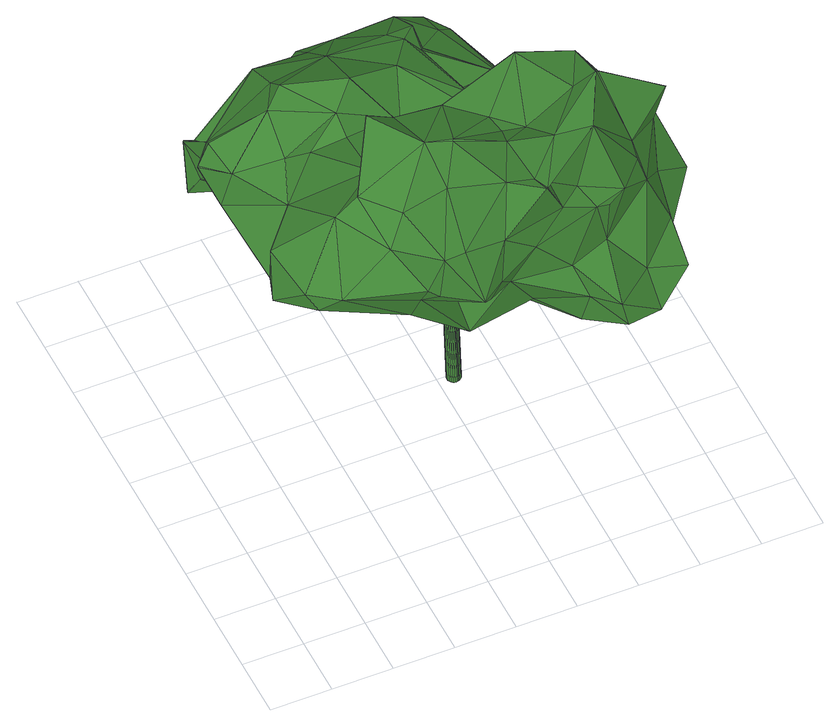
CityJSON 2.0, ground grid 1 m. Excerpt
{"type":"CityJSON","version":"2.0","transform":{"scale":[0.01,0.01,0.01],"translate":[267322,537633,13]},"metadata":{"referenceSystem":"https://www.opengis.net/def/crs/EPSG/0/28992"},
"CityObjects":{
"tree1":{"type":"SolitaryVegetationObject","attributes":{"gtid":487,"crown_width_m":6.86,"crown_median_z":17.28,"crown_r50_m":0.275,"crown_porosity":0.91,"trunk_H_m":4.11,"trunk_DBH_m":0.224,"trunk_radius_m":0.112,"trunk_base_height_m":13.17,"original_gtid":"489"},"geometry":[{"type":"Solid","lod":"3","boundaries":[[[[0,1,2]],[[3,4,5]],[[6,7,8]],[[9,10,11]],[[12,13,14]],[[15,16,17]],[[18,19,20]],[[19,21,20]],[[22,23,24]],[[25,26,27]],[[28,29,30]],[[29,28,31]],[[32,33,34]],[[35,36,37]],[[17,38,39]],[[40,32,41]],[[42,43,14]],[[44,45,46]],[[45,47,46]],[[48,49,50]],[[51,52,53]],[[54,55,56]],[[57,58,59]],[[60,61,62]],[[63,16,64]],[[65,64,16]],[[35,25,66]],[[67,66,25]],[[68,69,43]],[[58,70,71]],[[56,72,73]],[[74,72,56]],[[75,76,77]],[[78,75,77]],[[79,80,81]],[[71,28,82]],[[35,37,25]],[[26,25,37]],[[83,54,56]],[[83,56,46]],[[84,85,86]],[[2,1,87]],[[88,89,90]],[[52,51,46]],[[29,91,92]],[[93,94,95]],[[92,91,1]],[[81,80,96]],[[97,98,99]],[[100,101,102]],[[103,104,105]],[[68,104,103]],[[106,107,10]],[[108,107,106]],[[96,80,109]],[[44,110,111]],[[51,53,112]],[[40,113,32]],[[42,14,13]],[[114,115,116]],[[117,118,119]],[[46,51,44]],[[3,105,104]],[[3,104,120]],[[120,4,3]],[[121,110,122]],[[89,123,124]],[[125,22,24]],[[84,47,45]],[[126,127,128]],[[129,130,100]],[[116,92,1]],[[116,1,0]],[[131,21,19]],[[110,51,122]],[[110,44,51]],[[132,6,133]],[[132,133,108]],[[7,120,134]],[[63,135,16]],[[114,97,119]],[[136,45,111]],[[122,15,121]],[[49,48,75]],[[58,71,59]],[[119,118,114]],[[53,52,41]],[[47,137,46]],[[99,98,138]],[[4,139,140]],[[114,88,97]],[[12,141,142]],[[78,143,49]],[[124,144,145]],[[146,147,137]],[[124,148,90]],[[124,90,89]],[[0,2,89]],[[76,149,150]],[[144,151,78]],[[148,88,90]],[[148,98,88]],[[2,123,89]],[[99,138,19]],[[149,131,138]],[[8,152,6]],[[100,153,154]],[[19,138,131]],[[100,154,129]],[[155,57,60]],[[121,39,156]],[[145,144,150]],[[157,158,93]],[[97,88,98]],[[49,75,78]],[[127,159,128]],[[2,96,123]],[[2,81,96]],[[100,160,101]],[[161,101,160]],[[162,163,164]],[[30,165,166]],[[140,139,162]],[[111,45,44]],[[167,168,169]],[[167,169,170]],[[163,171,172]],[[163,162,171]],[[173,174,155]],[[170,175,156]],[[176,158,61]],[[165,66,177]],[[118,172,114]],[[118,178,163]],[[121,17,39]],[[70,179,109]],[[180,179,70]],[[43,38,14]],[[145,150,149]],[[116,0,181]],[[143,182,109]],[[183,175,184]],[[183,184,185]],[[55,54,137]],[[55,137,147]],[[172,115,114]],[[127,186,159]],[[127,130,186]],[[164,178,187]],[[118,163,172]],[[188,189,190]],[[53,41,190]],[[17,135,38]],[[60,191,155]],[[156,175,121]],[[183,121,175]],[[181,0,89]],[[49,192,50]],[[193,194,195]],[[196,194,193]],[[165,9,11]],[[177,9,165]],[[105,197,169]],[[177,67,9]],[[70,58,180]],[[67,177,66]],[[30,82,28]],[[164,163,178]],[[198,30,176]],[[116,115,199]],[[171,27,26]],[[37,199,26]],[[50,180,57]],[[14,38,12]],[[6,152,200]],[[89,88,181]],[[201,72,125]],[[50,57,155]],[[58,57,180]],[[202,9,27]],[[51,112,196]],[[13,7,42]],[[13,8,7]],[[43,42,68]],[[5,140,203]],[[5,203,128]],[[62,191,60]],[[125,204,205]],[[110,121,183]],[[174,64,193]],[[173,64,174]],[[164,128,203]],[[143,192,49]],[[206,207,103]],[[68,207,69]],[[68,103,207]],[[146,137,47]],[[41,34,190]],[[26,172,171]],[[206,103,105]],[[111,185,136]],[[109,182,96]],[[108,94,107]],[[62,61,158]],[[155,174,50]],[[116,181,88]],[[102,153,100]],[[156,39,43]],[[45,136,84]],[[95,157,93]],[[208,209,210]],[[211,95,152]],[[211,152,8]],[[130,212,100]],[[24,23,213]],[[126,214,24]],[[87,91,215]],[[110,183,111]],[[95,142,157]],[[121,15,17]],[[142,13,12]],[[216,217,218]],[[6,120,7]],[[219,30,29]],[[109,80,70]],[[36,199,37]],[[200,133,6]],[[215,71,220]],[[215,28,71]],[[21,125,20]],[[48,194,221]],[[77,150,78]],[[132,139,222]],[[164,203,140]],[[43,39,38]],[[148,124,145]],[[148,145,98]],[[78,150,144]],[[149,98,145]],[[149,138,98]],[[218,223,216]],[[123,151,124]],[[77,76,150]],[[11,10,107]],[[168,69,207]],[[82,30,198]],[[144,124,151]],[[96,151,123]],[[9,202,10]],[[185,111,183]],[[198,176,61]],[[26,199,115]],[[157,62,158]],[[11,166,165]],[[11,93,166]],[[221,194,112]],[[221,112,75]],[[112,194,196]],[[195,194,48]],[[48,221,75]],[[56,55,74]],[[67,27,9]],[[1,91,87]],[[188,33,76]],[[224,161,212]],[[41,52,56]],[[41,56,40]],[[29,92,36]],[[162,202,171]],[[29,36,219]],[[193,195,174]],[[73,201,32]],[[202,27,171]],[[205,18,20]],[[217,55,147]],[[217,147,218]],[[35,219,36]],[[46,56,52]],[[84,86,47]],[[146,47,86]],[[2,87,81]],[[154,225,186]],[[105,186,225]],[[216,22,125]],[[151,96,182]],[[151,182,78]],[[65,16,15]],[[132,108,139]],[[200,152,95]],[[50,174,48]],[[48,174,195]],[[23,86,85]],[[106,162,108]],[[66,219,35]],[[30,219,165]],[[66,165,219]],[[106,10,162]],[[162,10,202]],[[40,56,73]],[[40,73,113]],[[217,216,72]],[[74,217,72]],[[24,204,125]],[[29,31,91]],[[24,210,204]],[[193,64,196]],[[205,204,210]],[[94,93,107]],[[7,134,42]],[[68,42,134]],[[143,78,182]],[[135,12,38]],[[22,226,86]],[[117,18,205]],[[119,18,117]],[[76,33,149]],[[131,149,33]],[[99,19,18]],[[97,99,18]],[[97,18,119]],[[6,132,120]],[[200,94,133]],[[187,128,164]],[[207,169,168]],[[105,169,206]],[[162,164,140]],[[136,184,84]],[[185,184,136]],[[117,227,209]],[[205,227,117]],[[117,126,118]],[[128,118,126]],[[71,79,220]],[[162,139,108]],[[206,169,207]],[[172,26,115]],[[156,167,170]],[[92,116,199]],[[92,199,36]],[[43,69,167]],[[43,167,156]],[[168,167,69]],[[105,225,153]],[[154,153,225]],[[101,161,184]],[[101,184,102]],[[137,83,46]],[[137,54,83]],[[154,186,129]],[[71,70,79]],[[209,227,210]],[[223,226,216]],[[223,146,226]],[[33,32,201]],[[208,214,126]],[[220,79,87]],[[200,95,94]],[[178,228,187]],[[169,184,170]],[[153,184,169]],[[102,184,153]],[[175,170,184]],[[23,184,161]],[[85,184,23]],[[135,64,173]],[[11,107,93]],[[84,184,85]],[[179,192,229]],[[215,91,28]],[[28,91,31]],[[82,198,71]],[[71,198,59]],[[230,59,198]],[[159,186,105]],[[30,166,176]],[[32,34,41]],[[126,24,127]],[[213,127,24]],[[213,130,127]],[[33,201,21]],[[33,21,131]],[[21,201,125]],[[146,223,147]],[[205,20,125]],[[215,220,87]],[[4,222,139]],[[210,227,205]],[[117,209,208]],[[126,117,208]],[[59,231,57]],[[8,13,211]],[[216,226,22]],[[86,226,146]],[[68,134,104]],[[120,104,134]],[[188,76,189]],[[147,223,218]],[[57,231,60]],[[61,60,231]],[[73,32,113]],[[142,211,13]],[[142,95,211]],[[232,173,141]],[[232,141,12]],[[135,173,232]],[[135,232,12]],[[166,158,176]],[[93,158,166]],[[118,128,228]],[[51,65,122]],[[5,128,159]],[[5,159,105]],[[116,233,114]],[[88,233,116]],[[88,114,233]],[[3,5,105]],[[153,169,197]],[[153,197,105]],[[23,22,86]],[[188,34,33]],[[108,133,94]],[[125,72,216]],[[73,72,201]],[[142,141,157]],[[62,141,191]],[[157,141,62]],[[222,120,132]],[[53,190,112]],[[188,190,34]],[[187,228,128]],[[79,70,80]],[[140,5,4]],[[196,64,65]],[[222,4,120]],[[63,64,135]],[[189,76,75]],[[25,27,67]],[[230,198,231]],[[230,231,59]],[[75,112,190]],[[189,75,190]],[[198,61,231]],[[210,24,214]],[[210,214,208]],[[15,122,65]],[[191,141,155]],[[173,155,141]],[[51,196,65]],[[135,17,16]],[[178,118,228]],[[23,224,213]],[[213,224,130]],[[74,55,217]],[[224,23,161]],[[130,224,212]],[[129,186,130]],[[212,161,160]],[[212,160,100]],[[87,79,81]],[[109,179,229]],[[50,192,179]],[[50,179,180]],[[109,229,143]],[[192,143,229]],[[234,235,236]],[[234,236,237]],[[237,236,238]],[[237,238,239]],[[236,235,240]],[[236,240,238]],[[238,240,241]],[[238,241,239]],[[240,235,242]],[[240,242,241]],[[241,242,243]],[[241,243,239]],[[242,235,244]],[[242,244,243]],[[243,244,245]],[[243,245,239]],[[244,235,246]],[[244,246,245]],[[245,246,247]],[[245,247,239]],[[246,235,248]],[[246,248,247]],[[247,248,249]],[[247,249,239]],[[248,235,250]],[[248,250,249]],[[249,250,251]],[[249,251,239]],[[250,235,252]],[[250,252,251]],[[251,252,253]],[[251,253,239]],[[252,235,254]],[[252,254,253]],[[253,254,255]],[[253,255,239]],[[254,235,256]],[[254,256,255]],[[255,256,257]],[[255,257,239]],[[256,235,258]],[[256,258,257]],[[257,258,259]],[[257,259,239]],[[258,235,260]],[[258,260,259]],[[259,260,261]],[[259,261,239]],[[260,235,262]],[[260,262,261]],[[261,262,263]],[[261,263,239]],[[262,235,264]],[[262,264,263]],[[263,264,265]],[[263,265,239]],[[264,235,266]],[[264,266,265]],[[265,266,267]],[[265,267,239]],[[266,235,268]],[[266,268,267]],[[267,268,269]],[[267,269,239]],[[268,235,270]],[[268,270,269]],[[269,270,271]],[[269,271,239]],[[270,235,272]],[[270,272,271]],[[271,272,273]],[[271,273,239]],[[272,235,274]],[[272,274,273]],[[273,274,275]],[[273,275,239]],[[274,235,276]],[[274,276,275]],[[275,276,277]],[[275,277,239]],[[276,235,278]],[[276,278,277]],[[277,278,279]],[[277,279,239]],[[278,235,280]],[[278,280,279]],[[279,280,281]],[[279,281,239]],[[280,235,282]],[[280,282,281]],[[281,282,283]],[[281,283,239]],[[282,235,234]],[[282,234,283]],[[283,234,237]],[[283,237,239]]]]}]}
},
"vertices":[
[378,120,518],[439,134,553],[384,124,603],[513,513,337],[540,486,334],[504,451,322],[684,512,283],[655,543,331],[730,510,376],[693,235,353],[674,273,372],[718,259,349],[634,521,492],[614,564,381],[595,571,420],[460,618,549],[461,586,526],[486,639,467],[218,314,448],[93,312,417],[114,367,398],[114,368,401],[211,517,322],[316,574,342],[274,482,319],[611,87,393],[516,140,355],[590,172,399],[590,147,600],[564,153,495],[645,188,554],[562,139,586],[104,482,520],[157,398,512],[182,464,537],[612,65,406],[545,57,456],[556,58,406],[591,571,422],[534,687,437],[93,542,533],[182,526,580],[593,629,364],[559,699,416],[321,687,485],[276,718,404],[223,668,512],[208,648,413],[393,368,651],[393,367,654],[528,403,673],[321,619,544],[220,599,551],[214,553,595],[103,652,426],[102,651,425],[105,574,499],[608,363,680],[599,270,731],[600,269,730],[635,343,644],[734,315,592],[686,343,545],[471,507,507],[487,479,529],[435,592,557],[684,126,411],[693,160,382],[572,690,273],[549,711,275],[500,200,706],[557,186,714],[112,556,428],[63,514,522],[114,572,434],[319,378,650],[268,347,587],[268,363,692],[322,273,698],[447,108,705],[439,139,697],[445,108,705],[635,201,592],[146,595,440],[302,703,372],[314,607,367],[210,615,389],[483,134,620],[269,171,478],[342,101,509],[284,135,515],[540,136,593],[500,137,482],[762,301,416],[730,360,359],[749,391,407],[399,150,697],[274,217,397],[162,216,481],[135,241,446],[395,669,150],[335,723,210],[336,726,211],[535,682,291],[541,628,336],[475,566,290],[680,328,389],[724,354,358],[668,403,324],[440,239,680],[373,704,474],[334,757,412],[306,506,615],[64,515,524],[354,182,360],[454,175,393],[404,147,481],[286,321,329],[391,299,339],[282,290,337],[622,531,310],[467,699,485],[420,623,542],[318,119,610],[286,122,604],[145,453,368],[352,416,315],[373,453,296],[408,424,280],[434,629,128],[363,562,210],[101,338,496],[654,431,307],[669,431,317],[586,618,343],[559,527,492],[306,750,388],[122,654,416],[118,251,478],[633,408,320],[551,379,259],[611,389,523],[654,480,477],[366,266,692],[270,236,604],[234,201,574],[144,643,376],[105,642,322],[268,142,526],[182,284,586],[221,291,606],[342,237,623],[725,491,375],[385,653,214],[435,629,131],[578,402,630],[528,727,429],[688,369,482],[713,324,553],[420,530,306],[382,653,213],[345,677,240],[576,320,284],[481,291,374],[527,363,288],[684,189,453],[702,276,460],[505,714,291],[524,728,256],[477,704,300],[453,701,320],[559,221,384],[456,195,370],[550,412,564],[519,418,612],[430,689,353],[707,301,548],[694,160,384],[492,363,376],[489,277,652],[569,286,695],[356,111,499],[364,264,691],[377,699,393],[361,690,292],[331,754,392],[366,563,211],[487,421,315],[226,470,524],[282,463,538],[279,494,563],[611,386,524],[449,321,648],[461,471,535],[363,446,529],[455,385,580],[394,529,580],[406,651,319],[640,230,599],[518,113,430],[690,439,353],[93,497,443],[634,265,391],[487,424,313],[235,489,422],[194,388,420],[506,702,281],[524,725,255],[370,406,341],[343,376,430],[295,448,451],[717,480,394],[364,595,226],[333,524,328],[342,485,405],[516,155,631],[156,579,366],[114,615,372],[106,640,321],[617,127,434],[462,138,681],[326,377,560],[592,476,351],[107,641,322],[365,595,228],[366,595,226],[177,601,375],[287,344,444],[372,405,340],[453,284,652],[615,327,648],[635,341,645],[589,465,459],[344,241,429],[436,395,17],[425,395,17],[436,398,17],[428,406,428],[428,409,428],[417,407,428],[435,400,17],[427,412,428],[433,403,17],[425,414,428],[431,405,17],[423,416,428],[428,406,17],[420,417,428],[425,406,17],[417,418,428],[422,406,17],[414,418,428],[420,405,17],[412,416,428],[417,403,17],[409,415,428],[415,401,17],[407,412,428],[414,398,17],[406,410,428],[414,395,17],[406,407,428],[414,392,17],[406,404,428],[415,390,17],[407,401,428],[417,387,17],[409,399,428],[419,385,17],[411,397,428],[422,384,17],[414,396,428],[425,384,17],[417,395,429],[428,384,17],[419,396,429],[430,385,17],[422,397,429],[433,387,17],[424,398,429],[435,389,17],[426,401,429],[436,392,17],[428,403,429]
]}
